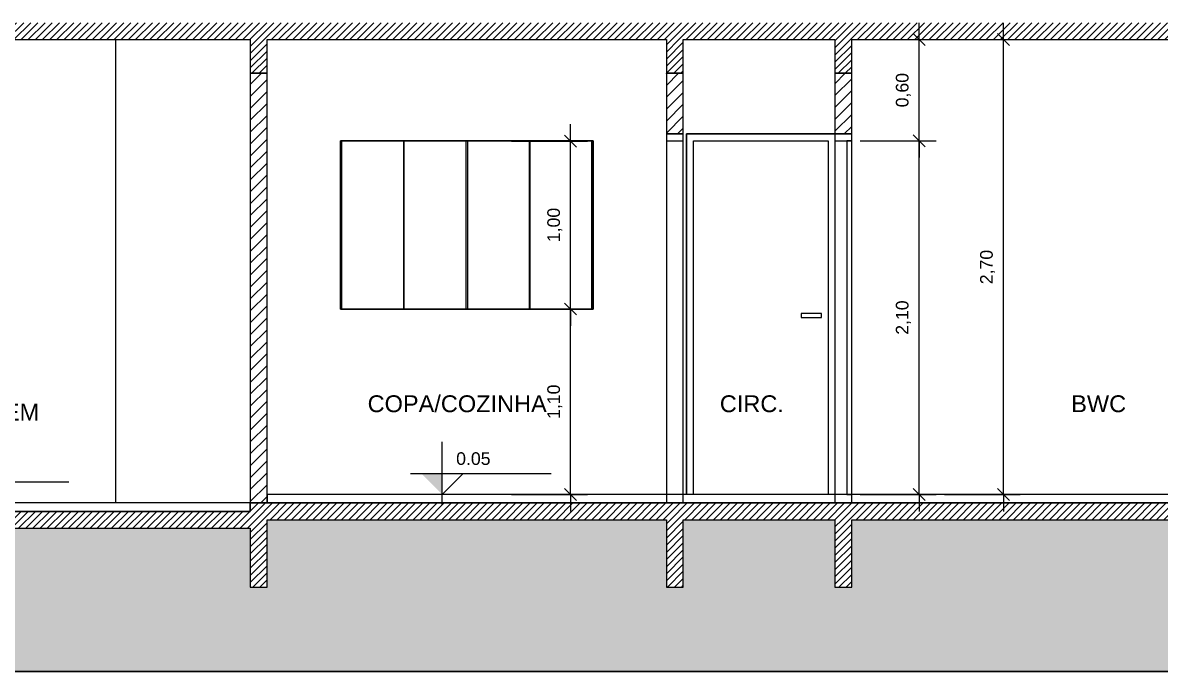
# Model space of a CAD drawing. Header units: metres. Extents: x 49 to 320, y -91 to 27.
# Drawn here: x 212.11 to 218.86, y 19.33 to 23.19 of the extents above; entities that cross this region are included whole.
import ezdxf

# ---------------------------------------------------------------- set-up
doc = ezdxf.new("R2010")
doc.units = ezdxf.units.M
doc.header["$LTSCALE"] = 0.2
for name, color, linetype in [('ARQ-___-___-CTA', 240, 'Continuous'), ('ARQ-___-___-LEG', 3, 'Continuous'), ('ARQ-___-___-VST', 9, 'Continuous'), ('ARQ-ALV', 6, 'Continuous'), ('ARQ-ALV-___-HTC', 13, 'Continuous'), ('ARQ-ALV-BXA', 1, 'Continuous'), ('ARQ-CXO', 2, 'Continuous'), ('ARQ-ESC', 1, 'Continuous'), ('ARQ-LAJ', 12, 'Continuous'), ('ARQ-LAJ-___-HTC', 13, 'Continuous'), ('ARQ-PIS', 2, 'Continuous'), ('ARQ-VIG', 12, 'Continuous'), ('ARQ-VIG-___-HTC', 13, 'Continuous')]:
    doc.layers.add(name, color=color, linetype=linetype)
doc.styles.add('REGUA60', font='arial.ttf')
doc.styles.add('REGUA80', font='arial.ttf')
doc.dimstyles.new('Active3D', dxfattribs={"dimtxt": 1.5, "dimasz": 0.01, "dimexe": 2, "dimexo": 3, "dimgap": 0.98, "dimtad": 1, "dimlfac": -1, "dimrnd": 0.005, "dimzin": 0, "dimtxsty": 'REGUA60', "dimblk": 'COTATR', "dimcen": 4, "dimdle": 4, "dimclrt": 2, "dimadec": 0, "dimazin": 0, "dimtfac": 1, "dimtmove": 2, "dimatfit": 2, "dimfxl": 1, "dimarcsym": 0})
pattern_1 = [(45, (285.188165, 19.386), (-0.03535534, 0.03535534), [])]
pattern_2 = [(45, (285.188165, 19.386), (-0.021213203, 0.021213203), [])]
pattern_3 = [(45, (57.20205, 29.832), (2e-17, 0.18), [0.12727922, -0.12727922]), (45, (57.23205, 29.802), (2e-17, 0.18), [0.12727922, -0.12727922]), (45, (57.26205, 29.772), (2e-17, 0.18), [0.12727922, -0.12727922]), (315, (57.29205, 29.772), (0.18, -5e-17), [0.12727922, -0.12727922]), (315, (57.32205, 29.802), (0.18, -5e-17), [0.12727922, -0.12727922]), (315, (57.35205, 29.832), (0.18, -5e-17), [0.12727922, -0.12727922])]

# ---------------------------------------------------------------- blocks, each defined once
blk = doc.blocks.new('NivelCR')
for p, q in [((0, -1.25), (0, 6.25)), ((-3.75, 2.5), (12.92, 2.5)), ((0, 0), (2.5, 2.5))]:
    blk.add_line(p, q)
blk.add_solid([(-2.5, 2.5), (0, 0), (0, 2.5)])
at = {"color": 0, "linetype": 'ByBlock', "style": 'REGUA60', "width": 1.4}
blk.add_attdef('NIVEL', (1.66, 3.51), '', height=1.5, dxfattribs=at)
blk = doc.blocks.new('COTATR')
at = {"color": 6}
blk.add_line((-71, -71), (71, 71), dxfattribs=at)
at = {"color": 0, "linetype": 'ByBlock'}
blk.add_line((0, 0), (200, 0), dxfattribs=at)
blk = doc.blocks.new('*D226')
at = {"layer": 'ARQ-___-___-CTA', "color": 0, "lineweight": -2, "transparency": 16777216}
for p, q in [((217.076, 22.486), (217.526, 22.486)), ((217.426, 20.3865), (217.426, 22.4855)), ((217.076, 20.386), (217.526, 20.386))]:
    blk.add_line(p, q, dxfattribs=at)
at = {"layer": 'Defpoints', "color": 0, "transparency": 16777216}
for p in [(216.926, 22.486), (217.426, 22.486), (216.926, 20.386)]:
    blk.add_point(p, dxfattribs=at)
at = {"layer": 'ARQ-___-___-CTA', "color": 0, "lineweight": -2, "transparency": 16777216, "xscale": 0.0005, "yscale": 0.0005, "zscale": 0.0005}
for p, rotation in [((217.426, 22.486), 90), ((217.426, 20.386), 270)]:
    blk.add_blockref('COTATR', p, dxfattribs=dict(at, rotation=rotation))
at = {"layer": 'ARQ-___-___-CTA', "color": 2, "transparency": 16777216, "insert": (217.3319, 21.436), "char_height": 0.075, "attachment_point": 5, "rotation": 90, "style": 'REGUA60'}
blk.add_mtext('2,10', dxfattribs=at)
blk = doc.blocks.new('*D227')
at = {"layer": 'ARQ-___-___-CTA', "color": 0, "lineweight": -2, "transparency": 16777216}
for p, q in [((217.076, 23.086), (217.526, 23.086)), ((217.426, 22.4865), (217.426, 23.0855))]:
    blk.add_line(p, q, dxfattribs=at)
at = {"layer": 'Defpoints', "color": 0, "transparency": 16777216}
for p in [(216.926, 23.086), (217.426, 23.086), (216.926, 22.486)]:
    blk.add_point(p, dxfattribs=at)
at = {"layer": 'ARQ-___-___-CTA', "color": 0, "lineweight": -2, "transparency": 16777216, "xscale": 0.0005, "yscale": 0.0005, "zscale": 0.0005}
for p, rotation in [((217.426, 23.086), 90), ((217.426, 22.486), 270)]:
    blk.add_blockref('COTATR', p, dxfattribs=dict(at, rotation=rotation))
at = {"layer": 'ARQ-___-___-CTA', "color": 2, "transparency": 16777216, "insert": (217.3319, 22.786), "char_height": 0.075, "attachment_point": 5, "rotation": 90, "style": 'REGUA60'}
blk.add_mtext('0,60', dxfattribs=at)
blk = doc.blocks.new('*D228')
at = {"layer": 'ARQ-___-___-CTA', "color": 0, "lineweight": -2, "transparency": 16777216}
for p, q in [((217.576, 23.086), (218.026, 23.086)), ((217.926, 20.3865), (217.926, 23.0855)), ((217.576, 20.386), (218.026, 20.386))]:
    blk.add_line(p, q, dxfattribs=at)
at = {"layer": 'Defpoints', "color": 0, "transparency": 16777216}
for p in [(217.426, 23.086), (217.926, 23.086), (217.426, 20.386)]:
    blk.add_point(p, dxfattribs=at)
at = {"layer": 'ARQ-___-___-CTA', "color": 0, "lineweight": -2, "transparency": 16777216, "xscale": 0.0005, "yscale": 0.0005, "zscale": 0.0005}
for p, rotation in [((217.926, 23.086), 90), ((217.926, 20.386), 270)]:
    blk.add_blockref('COTATR', p, dxfattribs=dict(at, rotation=rotation))
at = {"layer": 'ARQ-___-___-CTA', "color": 2, "transparency": 16777216, "insert": (217.8319, 21.736), "char_height": 0.075, "attachment_point": 5, "rotation": 90, "style": 'REGUA60'}
blk.add_mtext('2,70', dxfattribs=at)
blk = doc.blocks.new('*D229')
at = {"layer": 'ARQ-___-___-CTA', "color": 0, "lineweight": -2, "transparency": 16777216}
for p, q in [((215.0074, 21.487), (215.4574, 21.487)), ((215.3574, 20.3865), (215.3574, 21.4865)), ((215.0074, 20.386), (215.4574, 20.386))]:
    blk.add_line(p, q, dxfattribs=at)
at = {"layer": 'Defpoints', "color": 0, "transparency": 16777216}
for p in [(214.8574, 21.487), (215.3574, 21.487), (214.8574, 20.386)]:
    blk.add_point(p, dxfattribs=at)
at = {"layer": 'ARQ-___-___-CTA', "color": 0, "lineweight": -2, "transparency": 16777216, "xscale": 0.0005, "yscale": 0.0005, "zscale": 0.0005}
for p, rotation in [((215.3574, 21.487), 90), ((215.3574, 20.386), 270)]:
    blk.add_blockref('COTATR', p, dxfattribs=dict(at, rotation=rotation))
at = {"layer": 'ARQ-___-___-CTA', "color": 2, "transparency": 16777216, "insert": (215.2633, 20.9365), "char_height": 0.075, "attachment_point": 5, "rotation": 90, "style": 'REGUA60'}
blk.add_mtext('1,10', dxfattribs=at)
blk = doc.blocks.new('*D230')
at = {"layer": 'ARQ-___-___-CTA', "color": 0, "lineweight": -2, "transparency": 16777216}
for p, q in [((215.0074, 22.484), (215.4574, 22.484)), ((215.3574, 21.4875), (215.3574, 22.4835))]:
    blk.add_line(p, q, dxfattribs=at)
at = {"layer": 'Defpoints', "color": 0, "transparency": 16777216}
for p in [(214.8574, 22.484), (215.3574, 22.484), (214.8574, 21.487)]:
    blk.add_point(p, dxfattribs=at)
at = {"layer": 'ARQ-___-___-CTA', "color": 0, "lineweight": -2, "transparency": 16777216, "xscale": 0.0005, "yscale": 0.0005, "zscale": 0.0005}
for p, rotation in [((215.3574, 22.484), 90), ((215.3574, 21.487), 270)]:
    blk.add_blockref('COTATR', p, dxfattribs=dict(at, rotation=rotation))
at = {"layer": 'ARQ-___-___-CTA', "color": 2, "transparency": 16777216, "insert": (215.2633, 21.9855), "char_height": 0.075, "attachment_point": 5, "rotation": 90, "style": 'REGUA60'}
blk.add_mtext('1,00', dxfattribs=at)

msp = doc.modelspace()

# ---------------------------------------------------------------- hatches: boundary and pattern name
at = {"layer": 'ARQ-___-___-VST'}
h = msp.add_hatch(dxfattribs=at)
h.set_pattern_fill('SOLO1', color=256, scale=0.3, style=0)
h.set_pattern_definition(pattern_3)
h.paths.add_polyline_path([(210.7059, 20.186), (208.1059, 20.186), (208.1059, 19.836), (208.0059, 19.836), (208.0059, 20.236), (205.7109, 20.236), (205.7109, 19.836), (205.6109, 19.836), (205.6109, 20.236), (204.7109, 20.236), (204.7109, 19.836), (204.6109, 19.836), (204.6109, 20.236), (202.2109, 20.236), (202.2109, 19.836), (202.0609, 19.836), (202.0609, 19.336), (217.0259, 19.336), (217.0259, 19.836), (216.9259, 19.836), (216.9259, 20.236), (216.0259, 20.236), (216.0259, 19.836), (215.9259, 19.836), (215.9259, 20.236), (213.5559, 20.236), (213.5559, 19.836), (213.4559, 19.836), (213.4559, 20.186), (210.8559, 20.186), (210.8559, 19.836), (210.7059, 19.836)])
h = msp.add_hatch(dxfattribs=at)
h.set_pattern_fill('SOLO1', color=256, scale=0.3, style=0)
h.set_pattern_definition(pattern_3)
h.paths.add_polyline_path([(236.9409, 19.836), (236.7909, 19.836), (236.7909, 20.236), (234.3909, 20.236), (234.3909, 19.836), (234.2909, 19.836), (234.2909, 20.236), (233.3909, 20.236), (233.3909, 19.836), (233.2909, 19.836), (233.2909, 20.236), (230.9959, 20.236), (230.9959, 19.836), (230.8959, 19.836), (230.8959, 20.186), (228.2959, 20.186), (228.2959, 19.836), (228.1459, 19.836), (228.1459, 20.186), (225.5459, 20.186), (225.5459, 19.836), (225.4459, 19.836), (225.4459, 20.236), (223.0759, 20.236), (223.0759, 19.836), (222.9759, 19.836), (222.9759, 20.236), (222.0759, 20.236), (222.0759, 19.836), (221.9759, 19.836), (221.9759, 20.236), (219.5759, 20.236), (219.5759, 19.836), (219.4259, 19.836), (219.4259, 20.236), (217.0259, 20.236), (217.0259, 19.336), (236.9409, 19.336)])
at = {"layer": 'ARQ-ALV-___-HTC'}
h = msp.add_hatch(dxfattribs=at)
h.set_pattern_fill('_U', color=256, scale=0.05, angle=45, style=0, pattern_type=0)
h.set_pattern_definition(pattern_1)
h.paths.add_polyline_path([(213.4559, 22.886), (213.4559, 20.336), (213.5559, 20.336), (213.5559, 22.886)])
h = msp.add_hatch(dxfattribs=at)
h.set_pattern_fill('_U', color=256, scale=0.05, angle=45, style=0, pattern_type=0)
h.set_pattern_definition(pattern_1)
h.paths.add_polyline_path([(215.9259, 22.886), (215.9259, 22.526), (216.0259, 22.526), (216.0259, 22.886)])
h = msp.add_hatch(dxfattribs=at)
h.set_pattern_fill('_U', color=256, scale=0.05, angle=45, style=0, pattern_type=0)
h.set_pattern_definition(pattern_1)
h.paths.add_polyline_path([(216.9259, 22.886), (216.9259, 22.526), (217.0259, 22.526), (217.0259, 22.886)])
at = {"layer": 'ARQ-LAJ-___-HTC'}
h = msp.add_hatch(dxfattribs=at)
h.set_pattern_fill('_U', color=256, scale=0.03, angle=45, style=0, pattern_type=0)
h.set_pattern_definition(pattern_2)
h.paths.add_polyline_path([(218.9259, 23.086), (218.9259, 23.186), (202.7109, 23.186), (202.7109, 23.086)])
h.paths.add_polyline_path([(220.0759, 23.186), (220.0759, 23.086), (236.2909, 23.086), (236.2909, 23.186)])
h = msp.add_hatch(dxfattribs=at)
h.set_pattern_fill('_U', color=256, scale=0.03, angle=45, style=0, pattern_type=0)
h.set_pattern_definition(pattern_2)
h.paths.add_polyline_path([(225.5459, 20.336), (213.4559, 20.336), (213.4559, 20.236), (225.5459, 20.236)])
h = msp.add_hatch(dxfattribs=at)
h.set_pattern_fill('_U', color=256, scale=0.03, angle=45, style=0, pattern_type=0)
h.set_pattern_definition(pattern_2)
h.paths.add_polyline_path([(210.8559, 20.286), (210.8559, 20.186), (213.4559, 20.186), (213.4559, 20.286)])
h.paths.add_polyline_path([(208.1059, 20.286), (208.1059, 20.186), (210.7059, 20.186), (210.7059, 20.286)])
at = {"layer": 'ARQ-VIG-___-HTC'}
h = msp.add_hatch(dxfattribs=at)
h.set_pattern_fill('_U', color=256, scale=0.03, angle=45, style=0, pattern_type=0)
h.set_pattern_definition(pattern_2)
h.paths.add_polyline_path([(213.4559, 22.886), (213.5559, 22.886), (213.5559, 23.086), (213.4559, 23.086)])
h = msp.add_hatch(dxfattribs=at)
h.set_pattern_fill('_U', color=256, scale=0.03, angle=45, style=0, pattern_type=0)
h.set_pattern_definition(pattern_2)
h.paths.add_polyline_path([(216.0259, 23.086), (215.9259, 23.086), (215.9259, 22.886), (216.0259, 22.886)])
h = msp.add_hatch(dxfattribs=at)
h.set_pattern_fill('_U', color=256, scale=0.03, angle=45, style=0, pattern_type=0)
h.set_pattern_definition(pattern_2)
h.paths.add_polyline_path([(216.9259, 22.886), (217.0259, 22.886), (217.0259, 23.086), (216.9259, 23.086)])
h = msp.add_hatch(dxfattribs=at)
h.set_pattern_fill('_U', color=256, scale=0.03, angle=45, style=0, pattern_type=0)
h.set_pattern_definition(pattern_2)
h.paths.add_polyline_path([(213.5559, 20.236), (213.4559, 20.236), (213.4559, 19.836), (213.5559, 19.836)])
h = msp.add_hatch(dxfattribs=at)
h.set_pattern_fill('_U', color=256, scale=0.03, angle=45, style=0, pattern_type=0)
h.set_pattern_definition(pattern_2)
h.paths.add_polyline_path([(216.0259, 20.236), (215.9259, 20.236), (215.9259, 19.836), (216.0259, 19.836)])
h = msp.add_hatch(dxfattribs=at)
h.set_pattern_fill('_U', color=256, scale=0.03, angle=45, style=0, pattern_type=0)
h.set_pattern_definition(pattern_2)
h.paths.add_polyline_path([(216.9259, 19.836), (217.0259, 19.836), (217.0259, 20.236), (216.9259, 20.236)])

# ---------------------------------------------------------------- linework, layer by layer
at = {"const_width": 0.01}
msp.add_lwpolyline([(202.0609, 20.336), (202.0609, 19.336), (236.9409, 19.336), (236.9409, 20.336)], dxfattribs=at)
at = {"layer": 'ARQ-___-___-VST'}
for p, q in [((212.6559, 23.086), (212.6559, 22.886)), ((213.9909, 22.486), (213.9909, 21.486)), ((215.4899, 22.486), (213.9909, 22.486)), ((213.9919, 22.485), (215.4899, 22.485)), ((213.9919, 21.487), (213.9919, 22.485)), ((214.3672, 22.484), (213.9979, 22.484)), ((213.9979, 22.484), (213.9979, 21.488)), ((214.3672, 21.488), (214.3672, 22.484)), ((214.3682, 22.484), (214.3682, 21.488)), ((214.7374, 22.484), (214.3682, 22.484)), ((214.7374, 21.488), (214.7374, 22.484)), ((215.1137, 22.484), (214.7444, 22.484)), ((214.7444, 22.484), (214.7444, 21.488)), ((215.1137, 21.488), (215.1137, 22.484)), ((215.1147, 22.484), (215.1147, 21.488)), ((215.4839, 22.484), (215.1147, 22.484)), ((215.4839, 21.488), (215.4839, 22.484)), ((215.4909, 22.486), (215.4899, 22.486)), ((215.4899, 22.485), (215.4899, 21.487)), ((215.4909, 21.486), (215.4909, 22.486)), ((215.9259, 22.486), (215.9259, 20.386)), ((216.0259, 20.386), (216.0259, 22.486)), ((216.0459, 22.526), (216.0459, 20.386)), ((216.9259, 22.526), (216.0459, 22.526)), ((216.0859, 22.486), (216.8859, 22.486)), ((216.0859, 20.386), (216.0859, 22.486)), ((216.8859, 22.486), (216.8859, 20.386)), ((216.9259, 22.486), (216.9259, 20.386)), ((213.9909, 21.486), (215.4909, 21.486)), ((215.4899, 21.487), (213.9919, 21.487)), ((213.9979, 21.488), (214.3672, 21.488)), ((214.3682, 21.488), (214.7374, 21.488)), ((214.7444, 21.488), (215.1137, 21.488)), ((215.1147, 21.488), (215.4839, 21.488)), ((216.7259, 21.461), (216.7259, 21.436)), ((216.8459, 21.461), (216.7259, 21.461)), ((216.7259, 21.436), (216.8459, 21.436)), ((216.8459, 21.436), (216.8459, 21.461))]:
    msp.add_line(p, q, dxfattribs=at)
at = {"layer": 'ARQ-ALV'}
for p, q in [((213.4559, 22.886), (213.4559, 20.336)), ((213.5559, 22.886), (213.4559, 22.886)), ((213.5559, 20.386), (213.5559, 22.886)), ((215.9259, 22.886), (215.9259, 22.526)), ((216.0259, 22.886), (215.9259, 22.886)), ((216.0259, 22.526), (216.0259, 22.886)), ((216.9259, 22.886), (216.9259, 22.526)), ((217.0259, 22.886), (216.9259, 22.886)), ((217.0259, 22.526), (217.0259, 22.886)), ((215.9259, 22.526), (216.0259, 22.526)), ((216.9259, 22.526), (217.0259, 22.526)), ((213.4559, 20.336), (213.5559, 20.336)), ((213.5559, 20.336), (213.5559, 20.386))]:
    msp.add_line(p, q, dxfattribs=at)
at = {"layer": 'ARQ-ALV-BXA'}
for p, q in [((212.6559, 22.886), (212.6559, 20.336)), ((213.9909, 22.486), (215.4909, 22.486)), ((213.9909, 21.486), (213.9909, 22.486)), ((215.4909, 22.486), (215.4909, 21.486)), ((216.0459, 22.526), (216.9259, 22.526)), ((216.0459, 20.386), (216.0459, 22.526)), ((215.4909, 21.486), (213.9909, 21.486))]:
    msp.add_line(p, q, dxfattribs=at)
at = {"layer": 'ARQ-CXO'}
for p, q in [((216.0259, 22.526), (215.9259, 22.526)), ((215.9259, 22.526), (215.9259, 22.486)), ((215.9259, 22.486), (216.0259, 22.486)), ((216.0259, 22.486), (216.0259, 22.526)), ((217.0259, 22.526), (216.9259, 22.526)), ((216.9259, 22.526), (216.9259, 22.486)), ((216.9259, 22.486), (217.0259, 22.486)), ((216.9959, 22.486), (216.9959, 20.386)), ((217.0259, 22.486), (216.9959, 22.486)), ((217.0259, 22.486), (217.0259, 22.526)), ((217.0259, 20.386), (217.0259, 22.486)), ((216.9959, 20.386), (217.0259, 20.386))]:
    msp.add_line(p, q, dxfattribs=at)
at = {"layer": 'ARQ-ESC'}
for p, q in [((216.0259, 20.386), (215.9259, 20.386)), ((215.9259, 20.386), (215.9259, 20.336)), ((215.9259, 20.336), (216.0259, 20.336)), ((216.0259, 20.336), (216.0259, 20.386)), ((217.0259, 20.386), (216.9259, 20.386)), ((216.9259, 20.386), (216.9259, 20.336)), ((216.9259, 20.336), (217.0259, 20.336)), ((217.0259, 20.336), (217.0259, 20.386))]:
    msp.add_line(p, q, dxfattribs=at)
at = {"layer": 'ARQ-LAJ'}
for p, q in [((210.8559, 23.086), (213.4559, 23.086)), ((213.5559, 23.086), (215.9259, 23.086)), ((216.0259, 23.086), (216.9259, 23.086)), ((217.0259, 23.086), (218.927, 23.086)), ((213.4559, 20.336), (213.4559, 20.286)), ((213.5559, 20.336), (213.4559, 20.336)), ((219.4259, 20.336), (213.5559, 20.336)), ((213.4559, 20.286), (210.8559, 20.286)), ((210.8559, 20.186), (213.4559, 20.186)), ((213.5559, 20.236), (215.9259, 20.236)), ((216.0259, 20.236), (216.9259, 20.236)), ((217.0259, 20.236), (219.4259, 20.236))]:
    msp.add_line(p, q, dxfattribs=at)
at = {"layer": 'ARQ-PIS'}
for p, q in [((213.4559, 20.336), (210.8559, 20.336)), ((213.4559, 20.286), (213.4559, 20.336)), ((213.5559, 20.386), (213.5559, 20.336)), ((219.4259, 20.386), (213.5559, 20.386)), ((213.5559, 20.336), (219.4259, 20.336)), ((210.8559, 20.286), (213.4559, 20.286))]:
    msp.add_line(p, q, dxfattribs=at)
at = {"layer": 'ARQ-VIG'}
for p, q in [((213.4559, 23.086), (213.4559, 22.886)), ((213.5559, 22.886), (213.5559, 23.086)), ((215.9259, 23.086), (215.9259, 22.886)), ((216.0259, 22.886), (216.0259, 23.086)), ((216.9259, 23.086), (216.9259, 22.886)), ((217.0259, 22.886), (217.0259, 23.086)), ((213.4559, 22.886), (213.5559, 22.886)), ((215.9259, 22.886), (216.0259, 22.886)), ((216.9259, 22.886), (217.0259, 22.886)), ((213.4559, 20.186), (213.4559, 19.836)), ((213.5559, 19.836), (213.5559, 20.236)), ((215.9259, 20.236), (215.9259, 19.836)), ((216.0259, 19.836), (216.0259, 20.236)), ((216.9259, 20.236), (216.9259, 19.836)), ((217.0259, 19.836), (217.0259, 20.236)), ((213.4559, 19.836), (213.5559, 19.836)), ((215.9259, 19.836), (216.0259, 19.836)), ((216.9259, 19.836), (217.0259, 19.836))]:
    msp.add_line(p, q, dxfattribs=at)

# ---------------------------------------------------------------- block references
at = {"layer": 'ARQ-___-___-CTA', "color": 2}
ref = msp.add_blockref('NivelCR', (214.5951, 20.386), dxfattribs=dict(at, xscale=0.05, yscale=0.05, zscale=0.05))
ref.add_attrib('NIVEL', '0.05', (214.6781, 20.5616), dxfattribs={"layer": '0', "color": 0, "linetype": 'ByBlock', "height": 0.075, "style": 'REGUA60'})
ref = msp.add_blockref('NivelCR', (211.7336, 20.336), dxfattribs=dict(at, xscale=0.05, yscale=0.05, zscale=0.05))
ref.add_attrib('NIVEL', '0.00', (211.8166, 20.5116), dxfattribs={"layer": '0', "color": 0, "linetype": 'ByBlock', "height": 0.075, "style": 'REGUA60'})

# ---------------------------------------------------------------- texts
at = {"layer": 'ARQ-___-___-LEG', "style": 'REGUA80'}
for s, p in [('COPA/COZINHA', (214.1525, 20.8747)), ('CIRC.', (216.2427, 20.8747)), ('BWC', (218.3282, 20.8747)), ('GARAGEM', (211.4895, 20.8247))]:
    msp.add_text(s, height=0.1, dxfattribs=at).set_placement(p)

# ---------------------------------------------------------------- dimensions: what is measured, and where the dimension line sits
at = {"layer": 'ARQ-___-___-CTA'}
for base, p1, p2, override, picture, middle in [((217.426, 23.086), (216.926, 22.486), (216.926, 23.086), {"dimscale": 0.05, "dimse1": 1}, '*D227', (217.3319, 22.786)), ((217.926, 23.086), (217.426, 20.386), (217.426, 23.086), {"dimscale": 0.05}, '*D228', (217.8319, 21.736)), ((215.3574, 22.484), (214.8574, 21.487), (214.8574, 22.484), {"dimscale": 0.05, "dimse1": 1}, '*D230', (215.2633, 21.9855)), ((217.426, 22.486), (216.926, 20.386), (216.926, 22.486), {"dimscale": 0.05}, '*D226', (217.3319, 21.436)), ((215.3574, 21.487), (214.8574, 20.386), (214.8574, 21.487), {"dimscale": 0.05}, '*D229', (215.2633, 20.9365))]:
    dim = msp.add_linear_dim(base=base, p1=p1, p2=p2, angle=90, dimstyle='Active3D', override=override, dxfattribs=at)
    dim.commit()
    dim.dimension.update_dxf_attribs({"geometry": picture, "text_midpoint": middle})

doc.saveas('drawing.dxf')
